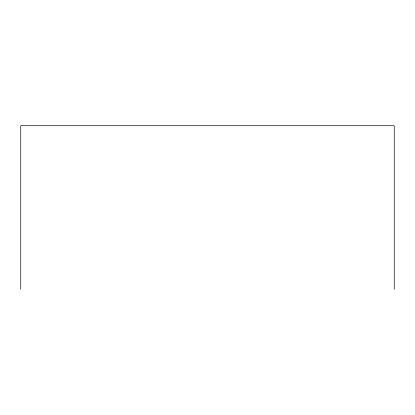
<?xml version="1.0" encoding="UTF-8"?>
<svg xmlns="http://www.w3.org/2000/svg" width="415" height="415" viewBox="0 0 415 415"><rect width="100%" height="100%" fill="white"/><g stroke="black" fill="none" stroke-linecap="round" stroke-linejoin="round"><path stroke-width="0.62" d="M394.25 289.286L394.25 125.714L20.75 125.714L20.75 289.286"/></g></svg>
